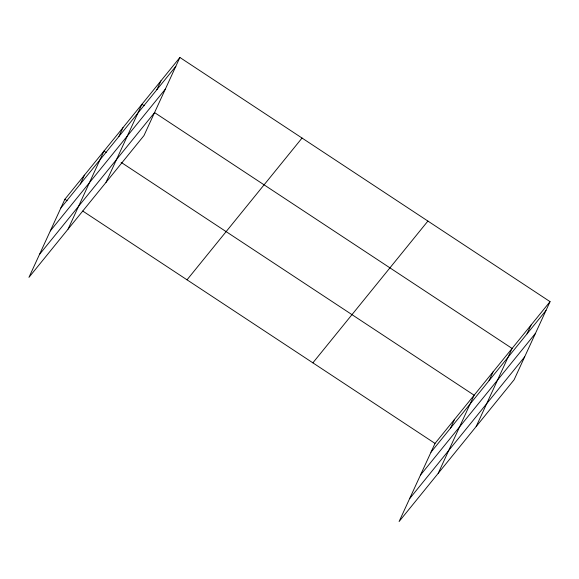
<?xml version="1.0" encoding="UTF-8"?>
<svg xmlns="http://www.w3.org/2000/svg" width="579" height="579" viewBox="0 0 579 579"><rect width="100%" height="100%" fill="white"/><g stroke="black" fill="none" stroke-linecap="round" stroke-linejoin="round"><path stroke-width="0.87" d="M179.903 57.473L64.877 199.248L28.95 277.355L143.976 135.58L179.903 57.473L550.05 301.645L514.123 379.752L399.097 521.527L435.024 443.42L550.05 301.645M80.372 183.963L84.433 175.148M68.061 229.154L103.981 151.047L106.218 152.516M118.905 136.463L122.965 127.648M106.015 182.363L141.942 104.256L144.178 105.733M156.866 89.68L160.919 80.865M450.527 428.134L454.58 419.319M438.209 473.325L474.136 395.218L121.112 162.344M489.06 380.642L493.113 371.827M476.17 426.542L512.089 348.435L154.6 112.608M527.013 333.851L531.073 325.036M60.824 208.064L175.842 66.288M50.301 230.927L165.326 89.152M39.466 254.485L154.492 112.71M187.024 279.823L302.05 138.048M312.877 362.845L427.903 221.069M430.971 452.235L545.997 310.46M420.455 475.106L535.481 333.33M409.621 498.664L524.639 356.888M64.877 199.248L67.106 200.725M82.754 211.038L435.024 443.42"/></g></svg>
